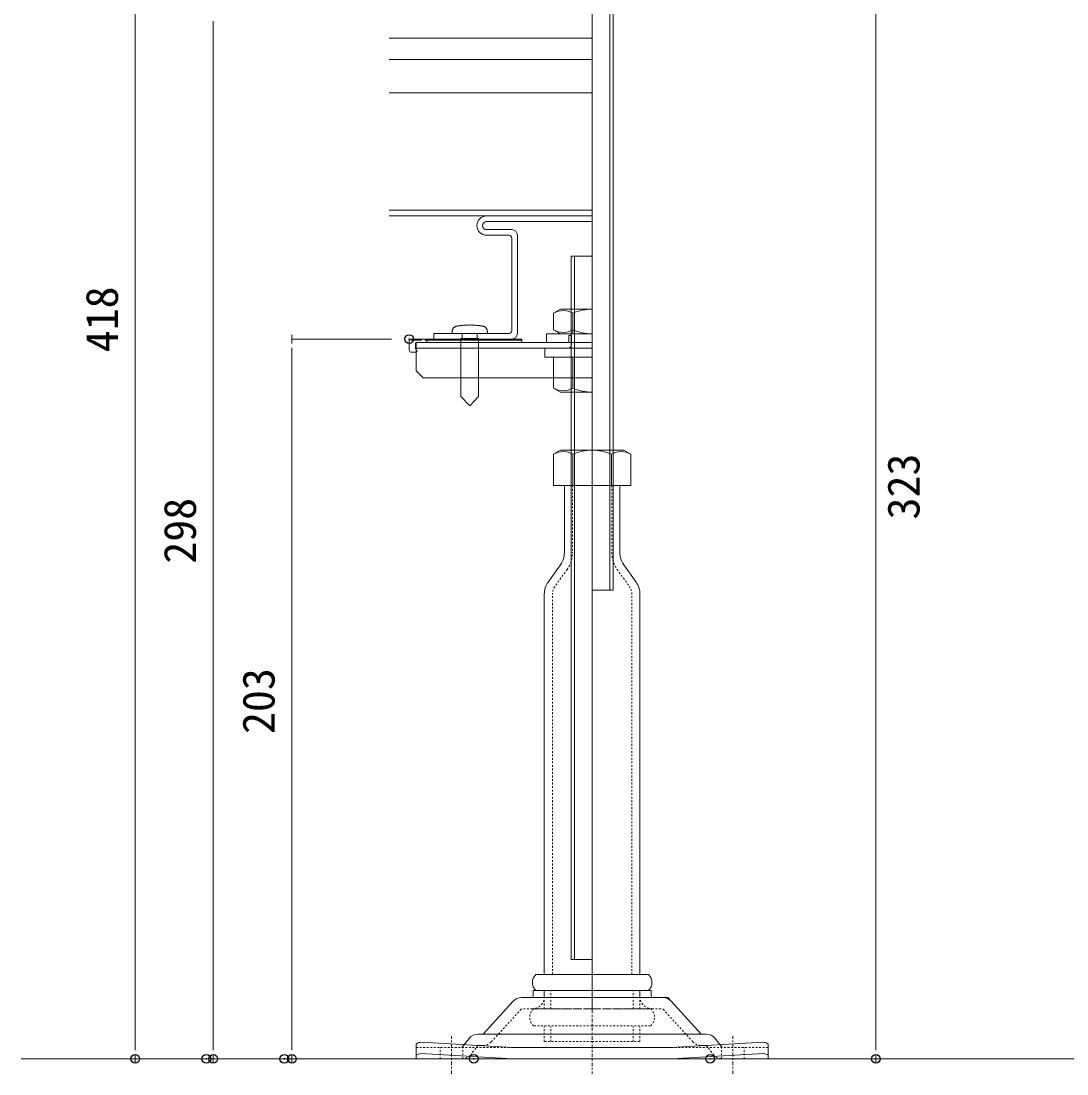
# Model space of a CAD drawing. Units: millimetres, scale not verified. Extents: x -1046 to 854, y -136 to 149.
# Drawn here: x -560.2 to -500.7, y -63.2 to -3.4 of the extents above; entities that cross this region are included whole.
import ezdxf
from ezdxf.enums import TextEntityAlignment as Align

# ---------------------------------------------------------------- set-up
doc = ezdxf.new("R2010")
doc.units = ezdxf.units.MM
doc.header["$PDMODE"] = 32
doc.header["$PDSIZE"] = 0.5
for name, pattern in [('CHAIN1', [8, 5, -1, 1, -1]), ('DASHED1', [1.8, 1.2, -0.6]), ('LONG_DASHED2', [13, 12, -1])]:
    doc.linetypes.add(name, pattern=pattern)
for name, color, linetype, lineweight in [('0-0_一般', 2, 'Continuous', 9), ('0-1_A10_通り芯寸法', 1, 'Continuous', 9), ('0-2_外形線2', 2, 'Continuous', 9), ('0-4_0', 2, 'Continuous', 9)]:
    doc.layers.add(name, color=color, linetype=linetype, lineweight=lineweight)
doc.layers.add('0-3_作図', color=7, linetype='Continuous')
doc.layers.add('0-5_DEFPOINTS', color=7, linetype='Continuous')
doc.styles.add('ＭＳ ゴシック', font='')
doc.styles.get('ＭＳ ゴシック').set_extended_font_data('MS Gothic')

# ---------------------------------------------------------------- blocks, each defined once
blk = doc.blocks.new('グループ-1')
at = {"layer": '0-0_一般'}
for p, q in [((-5184.88, -46868.66), (-5034.88, -46868.66)), ((-5184.88, -46876.66), (-5034.88, -46876.66)), ((-5184.88, -46888.16), (-5149.13, -46888.16)), ((-5184.88, -46896.16), (-5153.13, -46896.16)), ((-5141.13, -46896.16), (-5141.13, -47035.66)), ((-5149.13, -46900.16), (-5149.13, -47031.66)), ((-5259.88, -47035.66), (-5153.13, -47035.66)), ((-5259.88, -47043.66), (-5259.88, -47035.66)), ((-5259.88, -47043.66), (-5149.13, -47043.66))]:
    blk.add_line(p, q, dxfattribs=at)
for centre, radius, start, end in [((-5184.88, -46882.41), 13.75, 90, 270), ((-5184.88, -46882.41), 5.75, 90, 270), ((-5153.13, -46900.16), 4, 0, 90), ((-5149.13, -46896.16), 8, 0, 90), ((-5153.13, -47031.66), 4, 270, 0), ((-5149.13, -47035.66), 8, 270, 0)]:
    blk.add_arc(centre, radius, start, end, dxfattribs=at)
blk = doc.blocks.new('グループ-2-1')
at = {"layer": '0-0_一般', "linetype": 'CHAIN1'}
blk.add_line((-5034.88, -46667.91), (-5034.88, -45890.26), dxfattribs=at)
at = {"layer": '0-0_一般'}
for p, q in [((-5034.88, -45966.67), (-4746.13, -45966.67)), ((-5034.88, -46014.17), (-4746.13, -46014.17)), ((-5034.88, -46044.17), (-4746.13, -46044.17)), ((-5034.88, -46091.67), (-4746.13, -46091.67)), ((-5034.88, -46258.67), (-4746.13, -46258.67)), ((-5034.88, -46266.67), (-4746.13, -46266.67))]:
    blk.add_line(p, q, dxfattribs=at)
blk = doc.blocks.new('グループ-3-1')
at = {"layer": '0-0_一般'}
for p, q in [((-4884.88, -46266.67), (-5034.88, -46266.67)), ((-4884.88, -46274.67), (-5034.88, -46274.67)), ((-4884.88, -46286.17), (-4920.63, -46286.17)), ((-4928.63, -46294.17), (-4928.63, -46433.67)), ((-4920.63, -46298.17), (-4920.63, -46429.67)), ((-4884.88, -46294.17), (-4916.63, -46294.17)), ((-4809.88, -46433.67), (-4916.63, -46433.67)), ((-4809.88, -46441.67), (-4809.88, -46433.67)), ((-4809.88, -46441.67), (-4920.63, -46441.67))]:
    blk.add_line(p, q, dxfattribs=at)
for centre, radius, start, end in [((-4884.88, -46280.42), 13.75, 270, 90), ((-4920.63, -46294.17), 8, 90, 180), ((-4884.88, -46280.42), 5.75, 270, 90), ((-4916.63, -46298.17), 4, 90, 180), ((-4920.63, -46433.67), 8, 180, 270), ((-4916.63, -46429.67), 4, 180, 270)]:
    blk.add_arc(centre, radius, start, end, dxfattribs=at)
blk = doc.blocks.new('グループ-4-1')
at = {"layer": '0-0_一般', "linetype": 'CHAIN1'}
blk.add_line((-5034.88, -47300.41), (-5034.88, -46522.76), dxfattribs=at)
at = {"layer": '0-0_一般'}
for p, q in [((-5034.88, -46568.66), (-5323.63, -46568.66)), ((-5034.88, -46616.16), (-5323.63, -46616.16)), ((-5034.88, -46646.16), (-5323.63, -46646.16)), ((-5034.88, -46693.66), (-5323.63, -46693.66)), ((-5034.88, -46860.66), (-5323.63, -46860.66)), ((-5034.88, -46868.66), (-5323.63, -46868.66))]:
    blk.add_line(p, q, dxfattribs=at)
at = {"layer": '0-2_外形線2'}
blk.add_blockref('グループ-2-1', (0, 0), dxfattribs=at)
at = {"layer": '0-3_作図'}
for name in ['グループ-3-1', 'グループ-1']:
    blk.add_blockref(name, (0, 0), dxfattribs=at)
blk = doc.blocks.new('グループ-42-1')
at = {"layer": '0-0_一般', "linetype": 'CHAIN1'}
for p, q in [((-5034.88, -46634.51), (-5034.88, -48088.16)), ((-5234.88, -48088.16), (-5234.88, -48034.66)), ((-4834.88, -48088.16), (-4834.88, -48034.66))]:
    blk.add_line(p, q, dxfattribs=at)
at = {"layer": '0-4_0'}
for p, q in [((-5074.38, -47251.66), (-5074.38, -47347.01)), ((-5034.88, -47251.66), (-5074.38, -47251.66)), ((-5034.88, -47251.66), (-4995.38, -47251.66)), ((-4995.38, -47251.66), (-4995.38, -47347.01)), ((-5079.91, -47364.36), (-5097.36, -47388.96)), ((-4989.86, -47364.36), (-4972.41, -47388.96)), ((-5102.88, -47946.66), (-5102.88, -47406.32)), ((-4966.88, -47946.66), (-4966.88, -47406.32)), ((-5034.88, -47946.66), (-5114.88, -47946.66)), ((-5034.88, -47946.66), (-4954.88, -47946.66)), ((-5118.88, -47977.16), (-5118.88, -47969.66)), ((-5118.88, -47969.66), (-5034.88, -47969.66)), ((-5034.88, -47969.66), (-5114.88, -47969.66)), ((-5034.88, -47969.66), (-4954.88, -47969.66)), ((-4950.88, -47969.66), (-5034.88, -47969.66)), ((-4950.88, -47977.16), (-4950.88, -47969.66)), ((-5189.88, -48031.66), (-5147.14, -47984.87)), ((-5034.88, -47979.66), (-5135.33, -47979.66)), ((-5034.88, -47979.66), (-4934.44, -47979.66)), ((-4879.88, -48031.66), (-4922.63, -47984.87)), ((-5034.88, -48031.66), (-5197.13, -48031.66)), ((-5034.88, -48031.66), (-4872.64, -48031.66)), ((-5284.88, -48045.66), (-5284.88, -48066.66)), ((-5209.69, -48037.75), (-5219.88, -48050.66)), ((-5034.88, -48050.66), (-4922.38, -48050.66)), ((-4922.38, -48050.66), (-4792.36, -48043.17)), ((-4860.08, -48037.75), (-4849.88, -48050.66)), ((-4784.88, -48045.66), (-4784.88, -48066.66)), ((-5034.88, -48066.66), (-5284.88, -48066.66)), ((-5148.3, -48066.64), (-5278.33, -48059.15)), ((-5034.88, -48066.66), (-4784.88, -48066.66)), ((-4921.46, -48066.64), (-4791.44, -48059.15))]:
    blk.add_line(p, q, dxfattribs=at)
at = {"layer": '0-4_0', "linetype": 'DASHED1'}
for p, q in [((-5062.88, -47251.66), (-5062.88, -47347.01)), ((-5006.88, -47251.66), (-5006.88, -47347.01)), ((-5070.53, -47371.02), (-5087.97, -47395.62)), ((-4999.24, -47371.02), (-4981.79, -47395.62)), ((-5091.38, -47946.66), (-5091.38, -47406.32)), ((-4978.38, -47946.66), (-4978.38, -47406.32)), ((-5102.88, -47995.66), (-5102.88, -47969.66)), ((-5093.38, -47995.66), (-5093.38, -47969.66)), ((-4976.38, -47995.66), (-4976.38, -47969.66)), ((-4966.88, -47995.66), (-4966.88, -47969.66)), ((-4966.88, -47978.16), (-4966.88, -47969.66)), ((-5178.07, -48042.46), (-5135.33, -47995.66)), ((-5034.88, -47995.66), (-5135.33, -47995.66)), ((-5034.88, -47995.66), (-4934.44, -47995.66)), ((-4891.7, -48042.46), (-4934.44, -47995.66)), ((-5034.88, -48019.66), (-5118.07, -48019.66)), ((-5102.88, -48042.16), (-5102.88, -48020.66)), ((-5093.38, -48042.16), (-5093.38, -48020.66)), ((-5034.88, -48019.66), (-4951.7, -48019.66)), ((-4976.38, -48042.16), (-4976.38, -48020.66)), ((-4966.88, -48042.16), (-4966.88, -48020.66)), ((-5147.38, -48050.66), (-5284.88, -48050.66)), ((-5251.13, -48066.66), (-5251.13, -48050.66)), ((-5218.63, -48066.66), (-5218.63, -48050.66)), ((-5197.13, -48047.66), (-5207.33, -48060.58)), ((-5034.88, -48042.16), (-5102.88, -48042.16)), ((-5034.88, -48042.16), (-4966.88, -48042.16)), ((-4922.38, -48050.66), (-4784.88, -48050.66)), ((-4872.64, -48047.66), (-4862.44, -48060.58)), ((-4851.13, -48066.66), (-4851.13, -48050.66)), ((-4818.63, -48066.66), (-4818.63, -48050.66))]:
    blk.add_line(p, q, dxfattribs=at)
at = {"layer": '0-4_0', "linetype": 'LONG_DASHED2'}
for p, q in [((-5102.88, -47978.16), (-5102.88, -47969.66)), ((-5034.88, -47995.66), (-5118.07, -47995.66)), ((-5034.88, -47995.66), (-4951.7, -47995.66)), ((-5189.88, -48047.66), (-5197.13, -48047.66)), ((-4879.88, -48047.66), (-4872.64, -48047.66))]:
    blk.add_line(p, q, dxfattribs=at)
at = {"layer": '0-4_0'}
blk.add_lwpolyline([(-5034.88, -48050.66), (-5147.38, -48050.66), (-5277.41, -48043.17)], dxfattribs=at)
for centre, radius, start, end in [((-5104.38, -47347.01), 30, 324.65985, 0), ((-4965.38, -47347.01), 30, 180, 215.34015), ((-5072.88, -47406.32), 30, 144.65975, 179.99995), ((-4996.88, -47406.32), 30, 0.00005, 35.34025), ((-5104.16, -47958.16), 15.72, 133.00287, 226.99713), ((-4965.61, -47958.16), 15.72, 313.00287, 46.99713), ((-5121.38, -47977.16), 2.5, 270, 0), ((-4948.38, -47977.16), 2.5, 180, 270), ((-5135.33, -47995.66), 16, 90, 137.5895), ((-4934.44, -47995.66), 16, 42.4105, 90), ((-5197.13, -48047.66), 16, 90, 141.70984), ((-4872.64, -48047.66), 16, 38.29016, 90), ((-5278.02, -48053.79), 10.63, 86.70166, 130.18983), ((-4791.74, -48053.79), 10.63, 49.81017, 93.29834), ((-5278.02, -48069.79), 10.63, 91.85444, 130.18983), ((-4791.74, -48069.79), 10.63, 49.81017, 88.14556)]:
    blk.add_arc(centre, radius, start, end, dxfattribs=at)
at = {"layer": '0-4_0', "linetype": 'DASHED1'}
for centre, radius, start, end in [((-5104.38, -47347.01), 41.5, 324.65985, 0), ((-4965.38, -47347.01), 41.5, 180, 215.34015), ((-5072.88, -47406.32), 18.5, 144.65975, 179.99995), ((-4996.88, -47406.32), 18.5, 0.00005, 35.34025), ((-5120.38, -47978.16), 17.5, 270, 0), ((-4949.38, -47978.16), 17.5, 180, 270), ((-5107.91, -48007.66), 15.72, 130.26032, 229.73968), ((-4961.86, -48007.66), 15.72, 310.26032, 49.73968), ((-5189.88, -48031.66), 16, 270, 317.5895), ((-4879.88, -48031.66), 16, 222.4105, 270), ((-5219.88, -48050.66), 16, 270, 321.70984), ((-4849.88, -48050.66), 16, 218.29016, 270)]:
    blk.add_arc(centre, radius, start, end, dxfattribs=at)
blk = doc.blocks.new('グループ-43-1')
at = {"layer": '0-0_一般'}
for p, q in [((-5064.88, -46925.66), (-5064.88, -47925.66)), ((-5034.88, -46925.66), (-5064.88, -46925.66)), ((-5059.88, -46925.66), (-5059.88, -47925.66)), ((-5034.88, -47925.66), (-5064.88, -47925.66))]:
    blk.add_line(p, q, dxfattribs=at)
blk = doc.blocks.new('グループ-44-1')
at = {"layer": '0-0_一般'}
for p, q in [((-5034.88, -46400.66), (-5004.88, -46400.66)), ((-5009.88, -46400.66), (-5009.88, -47400.66)), ((-5004.88, -46400.66), (-5004.88, -47400.66)), ((-5034.88, -47400.66), (-5004.88, -47400.66))]:
    blk.add_line(p, q, dxfattribs=at)
blk = doc.blocks.new('グループ-45-1')
at = {"layer": '0-2_外形線2'}
for name in ['グループ-44-1', 'グループ-43-1']:
    blk.add_blockref(name, (0, 0), dxfattribs=at)
blk = doc.blocks.new('グループ-46-1')
at = {"layer": '0-4_0'}
for p, q in [((-5089.73, -47207.35), (-5079.88, -47201.66)), ((-5089.73, -47251.66), (-5089.73, -47207.35)), ((-4989.88, -47201.66), (-5079.88, -47201.66)), ((-5062.31, -47251.66), (-5062.31, -47207.35)), ((-5007.46, -47251.66), (-5007.46, -47207.35)), ((-4980.04, -47207.35), (-4989.88, -47201.66)), ((-4980.04, -47251.66), (-4980.04, -47207.35)), ((-4980.04, -47251.66), (-5089.73, -47251.66))]:
    blk.add_line(p, q, dxfattribs=at)
for centre, radius, start, end in [((-5076.02, -47231.1), 27.42, 60.00001, 119.99999), ((-5034.88, -47270.64), 68.98, 66.57346, 113.42654), ((-4993.75, -47231.1), 27.42, 60.00001, 119.99999)]:
    blk.add_arc(centre, radius, start, end, dxfattribs=at)
blk = doc.blocks.new('_DOT')
at = {"layer": '0-4_0', "color": 7}
for p, q in [((-2.5, 0), (-5, 0)), ((-1.25, 0), (1.25, 0))]:
    blk.add_line(p, q, dxfattribs=at)
blk = doc.blocks.new('グループ-131-1')
at = {"layer": '0-0_一般'}
for p, q in [((-5294.88, -47059.91), (-5294.88, -47043.66)), ((-5293.38, -47043.66), (-5294.88, -47043.66)), ((-5134.88, -47043.66), (-5293.38, -47043.66)), ((-5291.63, -47045.16), (-5278.13, -47045.16)), ((-5134.88, -47048.66), (-5285.13, -47048.66)), ((-5276.38, -47043.66), (-5273.38, -47043.66)), ((-5271.63, -47045.16), (-5269.88, -47045.16)), ((-5269.88, -47045.16), (-5269.88, -47048.66)), ((-5134.88, -47045.16), (-5269.88, -47045.16)), ((-5134.88, -47043.66), (-5134.88, -47048.66)), ((-5286.13, -47062.41), (-5292.38, -47062.41)), ((-5286.13, -47057.41), (-5286.13, -47049.66))]:
    blk.add_line(p, q, dxfattribs=at)
for centre, radius, start, end in [((-5293.13, -47044.41), 0.75, 0, 90), ((-5291.63, -47044.41), 0.75, 180, 270), ((-5285.13, -47049.66), 1, 90, 180), ((-5278.13, -47044.41), 0.75, 270, 0), ((-5276.63, -47044.41), 0.75, 90, 180), ((-5273.13, -47044.41), 0.75, 0, 90), ((-5271.63, -47044.41), 0.75, 180, 270), ((-5292.38, -47059.91), 2.5, 180, 270), ((-5286.13, -47059.91), 2.5, 60.20343, 90), ((-5286.13, -47059.91), 2.5, 270, 299.79657)]:
    blk.add_arc(centre, radius, start, end, dxfattribs=at)
at = {"layer": '0-0_一般', "linetype": 'DASHED1'}
blk.add_arc((-5286.13, -47059.91), 2.5, 299.79657, 60.20343, dxfattribs=at)
blk = doc.blocks.new('グループ-132-1')
at = {"layer": '0-0_一般'}
for p, q in [((-5284.88, -47048.66), (-5284.88, -47088.66)), ((-5284.88, -47048.66), (-5034.88, -47048.66)), ((-5219.46, -47042.66), (-5219.46, -47035.66)), ((-5198.25, -47035.66), (-5198.25, -47042.66)), ((-5068.63, -47048.66), (-5099.88, -47048.66)), ((-5067.88, -47038.66), (-5067.88, -47047.91)), ((-5064.13, -47038.66), (-5067.88, -47038.66)), ((-5064.13, -47051.66), (-5064.13, -47038.66)), ((-5284.88, -47056.66), (-5069.13, -47056.66)), ((-5272.88, -47056.66), (-5271.14, -47056.66)), ((-5284.88, -47088.66), (-5274.88, -47098.66)), ((-5274.88, -47098.66), (-5034.88, -47098.66))]:
    blk.add_line(p, q, dxfattribs=at)
for points in [[(-5231.91, -47027.87), (-5232.27, -47028.32), (-5232.59, -47028.78), (-5232.88, -47029.27), (-5233.13, -47029.77), (-5233.34, -47030.28), (-5233.52, -47030.79), (-5233.65, -47031.31), (-5233.76, -47031.83), (-5233.82, -47032.35), (-5233.85, -47032.86), (-5233.86, -47033.17), (-5233.86, -47033.29), (-5233.86, -47033.41), (-5233.86, -47033.53), (-5233.86, -47033.65), (-5233.86, -47033.77), (-5233.86, -47033.89), (-5233.86, -47034.01), (-5233.86, -47034.13), (-5233.86, -47034.25), (-5233.86, -47034.37), (-5233.86, -47034.49), (-5233.86, -47034.61), (-5233.86, -47034.73), (-5233.86, -47034.85), (-5233.86, -47034.97), (-5233.86, -47035.09), (-5233.86, -47035.21), (-5233.86, -47035.33), (-5233.86, -47035.45), (-5233.86, -47035.57), (-5233.27, -47035.66), (-5230.92, -47035.66), (-5228.56, -47035.66), (-5226.21, -47035.66), (-5223.86, -47035.66), (-5221.5, -47035.66), (-5219.15, -47035.66), (-5216.8, -47035.66)], [(-5213.12, -47023.76), (-5214.3, -47023.82), (-5215.48, -47023.89), (-5216.65, -47023.98), (-5217.83, -47024.08), (-5219, -47024.19), (-5220.18, -47024.32), (-5221.36, -47024.46), (-5221.62, -47024.5), (-5221.88, -47024.53), (-5222.14, -47024.56), (-5222.4, -47024.6), (-5222.66, -47024.63), (-5222.92, -47024.66), (-5223.17, -47024.7), (-5223.43, -47024.73), (-5223.69, -47024.76), (-5223.95, -47024.8), (-5224.21, -47024.83), (-5224.47, -47024.86), (-5224.73, -47024.9), (-5224.99, -47024.93), (-5225.25, -47024.96), (-5225.51, -47025), (-5225.77, -47025.03), (-5226.03, -47025.06), (-5226.29, -47025.1), (-5226.55, -47025.13), (-5226.81, -47025.16), (-5227.25, -47025.23), (-5227.75, -47025.33), (-5228.25, -47025.47), (-5228.75, -47025.65), (-5229.25, -47025.86), (-5229.74, -47026.11), (-5230.21, -47026.39), (-5230.67, -47026.72), (-5231.11, -47027.07), (-5231.52, -47027.46), (-5231.91, -47027.87)], [(-5189.09, -47025.6), (-5189.59, -47025.43), (-5190.09, -47025.3), (-5190.59, -47025.21), (-5190.97, -47025.15), (-5191.23, -47025.12), (-5191.49, -47025.09), (-5191.75, -47025.05), (-5192.01, -47025.02), (-5192.27, -47024.99), (-5192.53, -47024.95), (-5192.79, -47024.92), (-5193.05, -47024.89), (-5193.31, -47024.86), (-5193.57, -47024.82), (-5193.83, -47024.79), (-5194.09, -47024.76), (-5194.35, -47024.72), (-5194.61, -47024.69), (-5194.87, -47024.66), (-5195.12, -47024.62), (-5195.38, -47024.59), (-5195.64, -47024.56), (-5195.9, -47024.52), (-5196.16, -47024.49), (-5196.65, -47024.43), (-5197.83, -47024.29), (-5199, -47024.16), (-5200.18, -47024.05), (-5201.36, -47023.95), (-5202.53, -47023.87), (-5203.71, -47023.8), (-5204.89, -47023.75), (-5206.06, -47023.7), (-5207.24, -47023.68), (-5208.42, -47023.67), (-5209.59, -47023.67), (-5210.77, -47023.68), (-5211.95, -47023.71), (-5213.12, -47023.76)], [(-5183.86, -47035.66), (-5183.86, -47035.54), (-5183.86, -47035.42), (-5183.86, -47035.3), (-5183.86, -47035.18), (-5183.86, -47035.06), (-5183.86, -47034.94), (-5183.86, -47034.82), (-5183.86, -47034.7), (-5183.86, -47034.58), (-5183.86, -47034.46), (-5183.86, -47034.34), (-5183.86, -47034.22), (-5183.86, -47034.1), (-5183.86, -47033.98), (-5183.86, -47033.86), (-5183.86, -47033.74), (-5183.86, -47033.62), (-5183.86, -47033.5), (-5183.86, -47033.38), (-5183.86, -47033.26), (-5183.86, -47033.14), (-5183.87, -47032.73), (-5183.91, -47032.22), (-5183.98, -47031.7), (-5184.09, -47031.18), (-5184.24, -47030.66), (-5184.42, -47030.15), (-5184.65, -47029.64), (-5184.91, -47029.14), (-5185.2, -47028.66), (-5185.54, -47028.2), (-5185.9, -47027.77), (-5186.29, -47027.36), (-5186.71, -47026.98), (-5187.16, -47026.63), (-5187.62, -47026.32), (-5188.1, -47026.04), (-5188.59, -47025.8), (-5189.09, -47025.6)], [(-5216.8, -47035.66), (-5214.45, -47035.66), (-5212.09, -47035.66), (-5209.74, -47035.66), (-5207.39, -47035.66), (-5205.03, -47035.66), (-5202.68, -47035.66), (-5200.33, -47035.66), (-5197.98, -47035.66), (-5195.62, -47035.66), (-5193.27, -47035.66), (-5190.92, -47035.66), (-5188.56, -47035.66), (-5186.21, -47035.66), (-5183.86, -47035.66), (-5183.86, -47035.66)]]:
    blk.add_lwpolyline(points, dxfattribs=at)
blk.add_lwpolyline([(-5196.36, -47042.66), (-5196.36, -47125.51), (-5208.86, -47138.66), (-5221.36, -47125.51), (-5221.36, -47042.66)], close=True, dxfattribs=at)
for centre, radius in [((-5068.63, -47047.91), 0.75), ((-5069.13, -47051.66), 5)]:
    blk.add_arc(centre, radius, 270, 0, dxfattribs=at)
at = {"layer": '0-4_0'}
for p, q in [((-5089.73, -47006.85), (-5079.88, -47001.16)), ((-5079.88, -47001.16), (-5034.88, -47001.16)), ((-5034.88, -47001.16), (-5034.88, -47006.85)), ((-5089.73, -47030.48), (-5089.73, -47006.85)), ((-5062.31, -47036.16), (-5062.31, -47006.85)), ((-5089.73, -47030.48), (-5079.88, -47036.16)), ((-5034.88, -47036.16), (-5034.88, -47030.48)), ((-5099.88, -47036.16), (-5099.88, -47048.66)), ((-5034.88, -47036.16), (-5099.88, -47036.16)), ((-5034.88, -47036.16), (-5089.73, -47036.16)), ((-5089.73, -47036.16), (-5034.88, -47036.16)), ((-5089.73, -47036.16), (-5034.88, -47036.16)), ((-5089.73, -47069.16), (-5089.73, -47113.48)), ((-5034.88, -47069.16), (-5089.73, -47069.16)), ((-5062.31, -47069.16), (-5062.31, -47113.48)), ((-5089.73, -47113.48), (-5079.88, -47119.16)), ((-5034.88, -47119.16), (-5079.88, -47119.16)), ((-5034.88, -47119.16), (-5034.88, -47113.48))]:
    blk.add_line(p, q, dxfattribs=at)
blk.add_lwpolyline([(-5034.88, -47056.66), (-5101.92, -47056.66), (-5101.92, -47069.16), (-5034.88, -47069.16)], close=True, dxfattribs=at)
for centre, radius, start, end in [((-5076.02, -47030.6), 27.42, 60.00001, 119.99999), ((-5034.88, -47070.14), 68.98, 90, 113.42654), ((-5076.02, -47006.73), 27.42, 240.00001, 299.99999), ((-5034.88, -46967.19), 68.98, 246.57346, 270), ((-5076.02, -47089.73), 27.42, 240.00001, 299.99999), ((-5034.88, -47050.19), 68.98, 246.57346, 270)]:
    blk.add_arc(centre, radius, start, end, dxfattribs=at)
at = {"layer": '0-0_一般'}
blk.add_blockref('グループ-131-1', (0, 0), dxfattribs=at)

msp = doc.modelspace()

# ---------------------------------------------------------------- linework, layer by layer
at = {"layer": '0-1_A10_通り芯寸法'}
for p, q in [((-553.687, 20.626), (-553.687, -61.374)), ((-511.579, 1.626), (-511.579, -61.374)), ((-549.251, -3.374), (-549.251, -61.374)), ((-539.109, -21.454), (-544.779, -21.454)), ((-544.779, -22.454), (-544.779, -61.374)), ((-550.644, -62.374), (-553.687, -62.374)), ((-546.209, -62.374), (-549.251, -62.374)), ((-535.441, -62.374), (-544.779, -62.374)), ((-520.004, -62.374), (-511.579, -62.374))]:
    msp.add_line(p, q, dxfattribs=at)
at = {"layer": '0-1_A10_通り芯寸法', "color": 7}
msp.add_lwpolyline([(-524.123, -58.894), (-523.409, -58.894), (-522.088, -60.341)], dxfattribs=at)
at = {"layer": '0-2_外形線2'}
for p, q in [((-527.709, -59.734), (-527.709, 4.266)), ((-560.179, -62.374), (-284.709, -62.374))]:
    msp.add_line(p, q, dxfattribs=at)
at = {"layer": '0-4_0', "color": 7, "linetype": 'CHAIN1'}
msp.add_line((-527.709, -59.251), (-527.709, -38.251), dxfattribs=at)
at = {"layer": '0-5_DEFPOINTS'}
for p in [(-538.109, -21.454), (-553.687, -62.374), (-549.644, -62.374), (-549.251, -62.374), (-545.209, -62.374), (-544.779, -62.374), (-534.441, -62.374), (-521.004, -62.374), (-511.579, -62.374)]:
    msp.add_point(p, dxfattribs=at)

# ---------------------------------------------------------------- block references
at = {"layer": '0-1_A10_通り芯寸法', "xscale": 0.1999878, "yscale": 0.1999878}
for p, rotation in [((-544.779, -21.454), 90), ((-553.687, -62.374), 270), ((-549.251, -62.374), 270), ((-544.779, -62.374), 270), ((-511.579, -62.374), 270)]:
    msp.add_blockref('_DOT', p, dxfattribs=dict(at, rotation=rotation))
at = {"layer": '0-2_外形線2', "xscale": 0.04, "yscale": 0.04}
for name in ['グループ-4-1', 'グループ-45-1', 'グループ-42-1', 'グループ-46-1']:
    msp.add_blockref(name, (-326.314, 1860.293), dxfattribs=at)
at = {"layer": '0-3_作図', "xscale": 0.04, "yscale": 0.04}
msp.add_blockref('グループ-132-1', (-326.314, 1860.293), dxfattribs=at)

# ---------------------------------------------------------------- texts
at = {"layer": '0-1_A10_通り芯寸法', "style": 'ＭＳ ゴシック'}
for s, p in [('418', (-554.12, -22.203)), ('323', (-508.543, -31.707)), ('298', (-549.684, -34.222)), ('203', (-545.212, -43.906))]:
    msp.add_text(s, height=1.833, rotation=90, dxfattribs=at).set_placement(p, align=Align.BOTTOM_LEFT)

doc.saveas('drawing.dxf')
